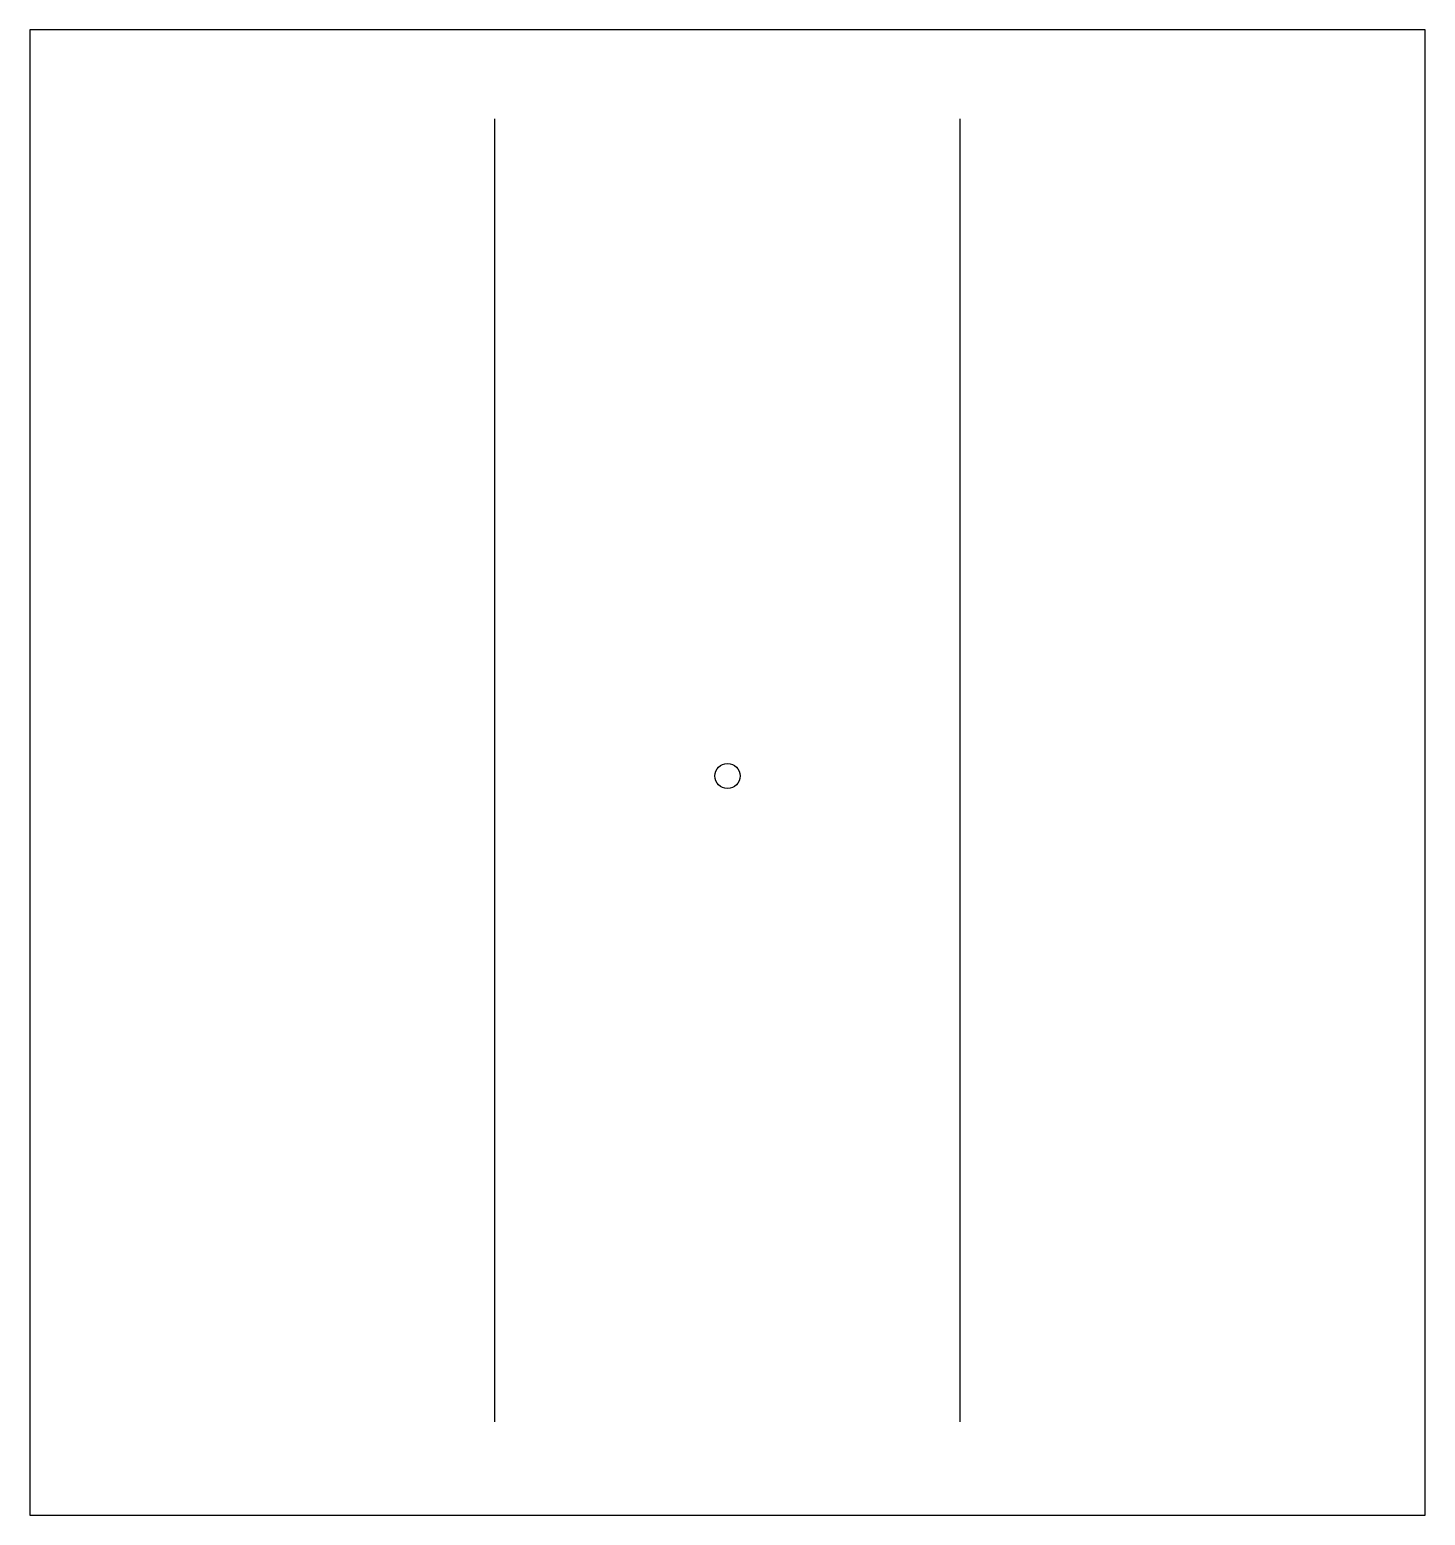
# Model space of a CAD drawing. Header units: millimetres. Extents: x 0 to 1000, y 0 to 1065.
import ezdxf

# ---------------------------------------------------------------- set-up
doc = ezdxf.new("R2010")
doc.units = ezdxf.units.MM
doc.layers.add('CORTE', color=7, linetype='Continuous')
doc.layers.add('GRAVACAO', color=3, linetype='Continuous')

msp = doc.modelspace()

# ---------------------------------------------------------------- linework, layer by layer
at = {"layer": 'CORTE'}
msp.add_lwpolyline([(0, 0), (1000, 0), (1000, 1065), (0, 1065)], close=True, dxfattribs=at)
msp.add_circle((500, 530), 9, dxfattribs=at)
at = {"layer": 'GRAVACAO'}
for p, q in [((333.3, 67), (333.3, 1001)), ((666.7, 67), (666.7, 1001))]:
    msp.add_line(p, q, dxfattribs=at)

doc.saveas('drawing.dxf')
